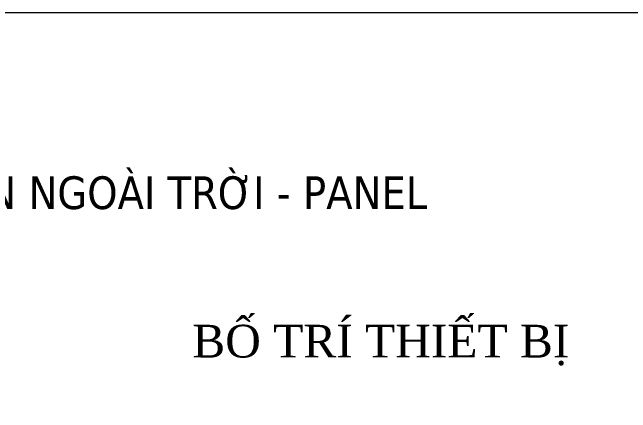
# Model space of a CAD drawing. Header units: inches. Extents: x 21 to 136330, y 8 to 58290.
# Drawn here: x 4671 to 5872, y 18339 to 19116 of the extents above; entities that cross this region are included whole.
import ezdxf
from ezdxf.enums import TextEntityAlignment as Align

# ---------------------------------------------------------------- set-up
doc = ezdxf.new("R2010")
doc.units = ezdxf.units.IN
doc.header["$MEASUREMENT"] = 0
doc.layers.add('0 TĂNG CỨNG', color=7, linetype='Continuous', lineweight=15)
doc.layers.add('1-EMC-ACESS', color=4, linetype='Continuous')
doc.styles.add('ARIAL', font='arial.ttf')
doc.styles.add('Tahoma (Input Text)', font='tahoma.ttf')

# ---------------------------------------------------------------- blocks, each defined once
blk = doc.blocks.new('KHUNG KT1')
at = {"color": 7}
blk.add_lwpolyline([(0, 0), (7128, 0), (7128, -5040), (0, -5040)], close=True, dxfattribs=at)
at = {"color": 1, "style": 'Tahoma (Input Text)', "flags": 8}
for tag, p in [('#01', (328.9, -4851.1)), ('#03', (1514.7, -4846.3)), ('#05', (2819, -4851.1)), ('#07', (4424, -4851.1)), ('#09', (5172.9, -4851.1)), ('#02', (189.8, -4995.1)), ('#04', (1755.3, -4995.1)), ('#06', (2727.8, -4995.1)), ('#08', (4382.7, -4995.1)), ('#10', (5172.9, -4995.1))]:
    blk.add_attdef(tag, p, '', height=60, dxfattribs=at)
blk.add_attdef('#11', text='', height=60, dxfattribs=at).set_placement((6996, -4961.6), align=Align.CENTER)
at = {"layer": '0 TĂNG CỨNG', "color": 1, "style": 'ARIAL'}
blk.add_attdef('#12', (852.8, -4987.6), '', height=60, dxfattribs=at)

msp = doc.modelspace()

# ---------------------------------------------------------------- block references
at = {"layer": '0 TĂNG CỨNG', "color": 1, "xscale": 0.8802084669719292, "yscale": 0.8802084669719292, "zscale": 0.8802084669719292}
msp.add_blockref('KHUNG KT1', (1933.8056, 19115.7969), dxfattribs=at)

# ---------------------------------------------------------------- texts
at = {"layer": '1-EMC-ACESS', "color": 1, "linetype": 'ByBlock', "lineweight": -2, "char_height": 63.504, "attachment_point": 2, "style": 'ARIAL'}
for s, insert, width in [('\\fTahoma|b0|i0;BẢN VẼ TỦ ĐIỆN NGOÀI TRỜI - PANEL', (4771.3063, 18797.5003), 1871.702188), ('{\\fTimes New Roman|b0|i0|c0|p18;\\C7;BỐ TRÍ THIẾT BỊ}', (5386.7685, 18509.3644), 972.626469)]:
    msp.add_mtext(s, dxfattribs=dict(at, insert=insert, width=width))

doc.saveas('drawing.dxf')
